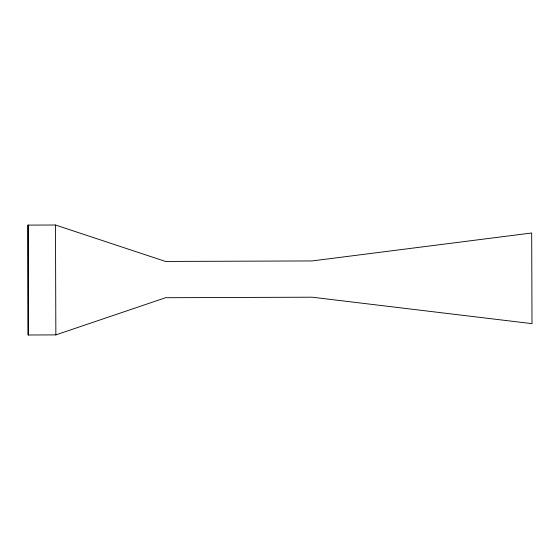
<?xml version="1.0" encoding="UTF-8"?>
<svg xmlns="http://www.w3.org/2000/svg" width="560" height="560" viewBox="0 0 560 560"><rect width="100%" height="100%" fill="white"/><g stroke="black" fill="none" stroke-linecap="round" stroke-linejoin="round"><path stroke-width="0.84" d="M28.378 334.992L28.378 225.106L28 225.106L28.378 334.992L55.853 334.894L165.613 297.71L312.13 297.206L532 323.645L531.685 232.988L312.004 260.939L165.487 261.443L55.475 225.008L28 225.106L28 334.992M55.475 225.008L55.853 334.894"/></g></svg>
